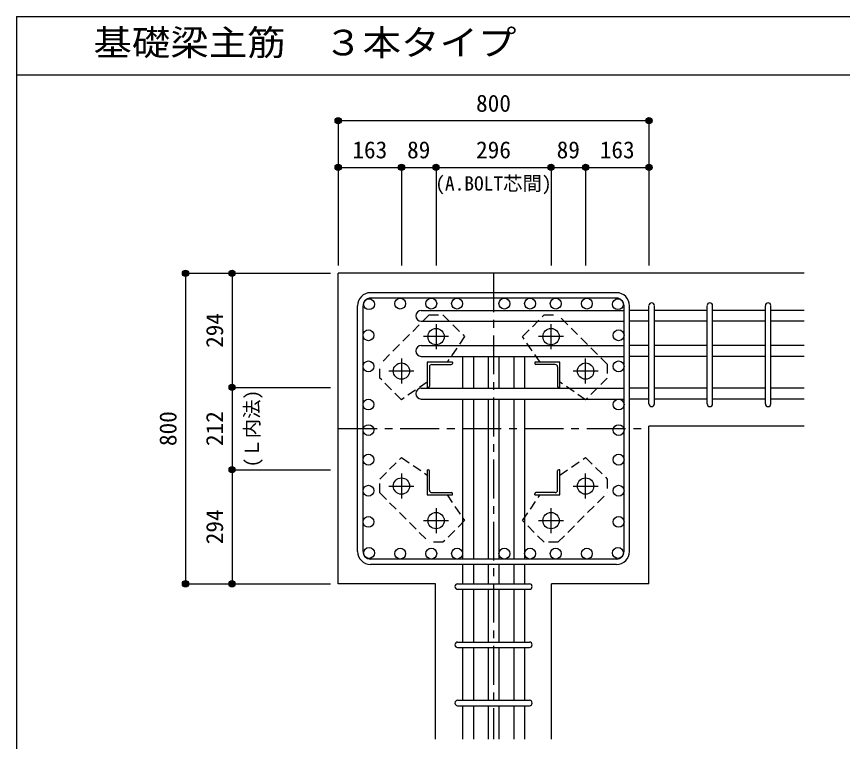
# Model space of a CAD drawing. Units: millimetres at full size, sheet at 1:20. Extents: x -3982 to 3969, y -2797 to 2801.
# Drawn here: x -3982 to -1856, y 933 to 2801 of the extents above; entities that cross this region are included whole.
import ezdxf
from ezdxf.enums import TextEntityAlignment as Align

# ---------------------------------------------------------------- set-up
doc = ezdxf.new("R2010")
doc.units = ezdxf.units.MM
doc.header["$LTSCALE"] = 20
doc.header["$PDMODE"] = 32
doc.header["$PDSIZE"] = 12
doc.linetypes.add('CHAIN1', pattern=[8, 5, -1, 1, -1])
doc.linetypes.add('DASHED1', pattern=[1.8, 1.2, -0.6])
for name, color, linetype in [('6-1_躯体線', 2, 'Continuous'), ('6-2_A.Bolt_', 4, 'Continuous'), ('6-3_柱型主筋', 3, 'Continuous'), ('6-4_フープ', 7, 'Continuous'), ('6-5_梁主筋', 7, 'Continuous'), ('6-6_S.T.P.', 7, 'Continuous'), ('6-7_文字', 7, 'Continuous'), ('6-9', 4, 'DASHED1'), ('6-D_寸法', 4, 'Continuous'), ('F-0_枠', 6, 'Continuous')]:
    doc.layers.add(name, color=color, linetype=linetype)
doc.styles.add('ＭＳ ゴシック', font='')
doc.styles.get('ＭＳ ゴシック').set_extended_font_data('MS Gothic')

msp = doc.modelspace()

# ---------------------------------------------------------------- linework, layer by layer
at = {"layer": '6-1_躯体線'}
for p, q in [((-1953.87, 2139.12), (-3153.87, 2139.12)), ((-3153.87, 1339.12), (-3153.87, 2139.12)), ((-1953.87, 1745.62), (-2353.87, 1745.62)), ((-2353.87, 1339.12), (-2353.87, 1745.62)), ((-2903.37, 1339.12), (-3153.87, 1339.12)), ((-2903.37, 939.12), (-2903.37, 1339.12)), ((-2604.37, 939.12), (-2604.37, 1339.12)), ((-2353.87, 1339.12), (-2604.37, 1339.12))]:
    msp.add_line(p, q, dxfattribs=at)
at = {"layer": '6-2_A.Bolt_', "linetype": 'CHAIN1'}
for p, q in [((-2901.87, 2008.42), (-2901.87, 1943.92)), ((-2605.87, 1943.92), (-2605.87, 2008.42)), ((-2869.67, 1976.12), (-2934.17, 1976.12)), ((-2573.57, 1976.12), (-2638.07, 1976.12)), ((-2990.87, 1919.42), (-2990.87, 1854.92)), ((-2516.87, 1854.92), (-2516.87, 1919.42)), ((-2958.67, 1887.12), (-3023.17, 1887.12)), ((-2484.57, 1887.12), (-2549.07, 1887.12)), ((-2990.87, 1623.32), (-2990.87, 1558.82)), ((-2516.87, 1558.82), (-2516.87, 1623.32)), ((-3023.17, 1591.12), (-2958.67, 1591.12)), ((-2549.07, 1591.12), (-2484.57, 1591.12)), ((-2901.87, 1534.32), (-2901.87, 1469.82)), ((-2605.87, 1469.82), (-2605.87, 1534.32)), ((-2934.17, 1502.12), (-2869.67, 1502.12)), ((-2638.07, 1502.12), (-2573.57, 1502.12))]:
    msp.add_line(p, q, dxfattribs=at)
at = {"layer": '6-2_A.Bolt_'}
for p, q in [((-2924.87, 1910.12), (-2924.87, 1845.12)), ((-2859.87, 1910.12), (-2924.87, 1910.12)), ((-2918.87, 1898.12), (-2918.87, 1848.12)), ((-2912.87, 1904.12), (-2862.87, 1904.12)), ((-2859.87, 1910.12), (-2859.87, 1907.12)), ((-2647.87, 1910.12), (-2647.87, 1907.12)), ((-2582.87, 1910.12), (-2647.87, 1910.12)), ((-2594.87, 1904.12), (-2644.87, 1904.12)), ((-2588.87, 1898.12), (-2588.87, 1848.12)), ((-2582.87, 1845.12), (-2582.87, 1910.12)), ((-2924.87, 1845.12), (-2921.87, 1845.12)), ((-2582.87, 1845.12), (-2585.87, 1845.12)), ((-2924.87, 1633.12), (-2921.87, 1633.12)), ((-2924.87, 1633.12), (-2924.87, 1568.12)), ((-2918.87, 1580.12), (-2918.87, 1630.12)), ((-2588.87, 1580.12), (-2588.87, 1630.12)), ((-2582.87, 1633.12), (-2585.87, 1633.12)), ((-2582.87, 1568.12), (-2582.87, 1633.12)), ((-2912.87, 1574.12), (-2862.87, 1574.12)), ((-2594.87, 1574.12), (-2644.87, 1574.12)), ((-2924.87, 1568.12), (-2859.87, 1568.12)), ((-2859.87, 1568.12), (-2859.87, 1571.12)), ((-2647.87, 1568.12), (-2647.87, 1571.12)), ((-2647.87, 1568.12), (-2582.87, 1568.12))]:
    msp.add_line(p, q, dxfattribs=at)
at = {"layer": '6-2_A.Bolt_', "color": 3}
for centre in [(-2901.87, 1976.12), (-2605.87, 1976.12), (-2990.87, 1887.12), (-2516.87, 1887.12), (-2990.87, 1591.12), (-2516.87, 1591.12), (-2901.87, 1502.12), (-2605.87, 1502.12)]:
    msp.add_circle(centre, 21, dxfattribs=at)
at = {"layer": '6-2_A.Bolt_'}
for centre, radius, start, end in [((-2912.87, 1898.12), 6, 90, 180), ((-2862.87, 1907.12), 3, 270, 0), ((-2644.87, 1907.12), 3, 180, 270), ((-2594.87, 1898.12), 6, 0, 90), ((-2921.87, 1848.12), 3, 270, 0), ((-2585.87, 1848.12), 3, 180, 270), ((-2921.87, 1630.12), 3, 0, 90), ((-2585.87, 1630.12), 3, 90, 180), ((-2912.87, 1580.12), 6, 180, 270), ((-2862.87, 1571.12), 3, 0, 90), ((-2644.87, 1571.12), 3, 90, 180), ((-2594.87, 1580.12), 6, 270, 0)]:
    msp.add_arc(centre, radius, start, end, dxfattribs=at)
at = {"layer": '6-3_柱型主筋'}
for centre in [(-3074.26, 2059.51), (-2994.16, 2061.12), (-2914.06, 2061.12), (-2847.87, 2061.12), (-2725.87, 2061.12), (-2659.77, 2061.12), (-2593.67, 2061.12), (-2513.58, 2061.12), (-2433.48, 2059.51), (-3075.87, 1979.42), (-2431.87, 1979.42), (-3075.87, 1899.32), (-2431.87, 1899.32), (-3075.87, 1801.12), (-2431.87, 1801.12), (-3075.87, 1735.12), (-2431.87, 1735.12), (-3075.87, 1659.03), (-2431.87, 1659.03), (-3075.87, 1578.93), (-2431.87, 1578.93), (-3075.87, 1498.83), (-2431.87, 1498.83), (-3074.26, 1418.74), (-2994.16, 1417.12), (-2914.06, 1417.12), (-2847.87, 1417.12), (-2725.87, 1417.12), (-2659.77, 1417.12), (-2593.67, 1417.12), (-2513.58, 1417.12), (-2433.48, 1418.74)]:
    msp.add_circle(centre, 14, dxfattribs=at)
at = {"layer": '6-4_フープ'}
for p, q in [((-2437.37, 2089.12), (-3070.37, 2089.12)), ((-2437.37, 2075.12), (-3070.37, 2075.12)), ((-3103.87, 1422.62), (-3103.87, 2055.62)), ((-3089.87, 1422.62), (-3089.87, 2055.62)), ((-2417.87, 1422.62), (-2417.87, 2055.62)), ((-2403.87, 1422.62), (-2403.87, 2055.62)), ((-2437.37, 1403.12), (-3070.37, 1403.12)), ((-2437.37, 1389.12), (-3070.37, 1389.12))]:
    msp.add_line(p, q, dxfattribs=at)
for centre, radius, start, end in [((-3070.37, 2055.62), 33.5, 90, 180), ((-2437.37, 2055.62), 33.5, 0, 90), ((-3070.37, 2055.62), 19.5, 90, 180), ((-2437.37, 2055.62), 19.5, 0, 90), ((-3070.37, 1422.62), 33.5, 180, 270), ((-3070.37, 1422.62), 19.5, 180, 270), ((-2437.37, 1422.62), 33.5, 270, 0), ((-2437.37, 1422.62), 19.5, 270, 0)]:
    msp.add_arc(centre, radius, start, end, dxfattribs=at)
at = {"layer": '6-5_梁主筋'}
for p, q in [((-2939.87, 2043.51), (-2417.87, 2043.51)), ((-2353.87, 2043.51), (-2403.87, 2043.51)), ((-2203.87, 2043.51), (-2339.87, 2043.51)), ((-2053.87, 2043.51), (-2189.87, 2043.51)), ((-1953.87, 2043.51), (-2039.87, 2043.51)), ((-2939.87, 2015.51), (-2417.87, 2015.51)), ((-2353.87, 2015.51), (-2403.87, 2015.51)), ((-2203.87, 2015.51), (-2339.87, 2015.51)), ((-2053.87, 2015.51), (-2189.87, 2015.51)), ((-1953.87, 2015.51), (-2039.87, 2015.51)), ((-2939.87, 1953.12), (-2417.87, 1953.12)), ((-2353.87, 1953.12), (-2403.87, 1953.12)), ((-2203.87, 1953.12), (-2339.87, 1953.12)), ((-2053.87, 1953.12), (-2189.87, 1953.12)), ((-1953.87, 1953.12), (-2039.87, 1953.12)), ((-2939.87, 1925.12), (-2417.87, 1925.12)), ((-2833.87, 1925.12), (-2833.87, 1843.12)), ((-2805.87, 1925.12), (-2805.87, 1843.12)), ((-2767.87, 1925.12), (-2767.87, 1843.12)), ((-2739.87, 1925.12), (-2739.87, 1843.12)), ((-2701.87, 1925.12), (-2701.87, 1843.12)), ((-2673.87, 1925.12), (-2673.87, 1843.12)), ((-2353.87, 1925.12), (-2403.87, 1925.12)), ((-2203.87, 1925.12), (-2339.87, 1925.12)), ((-2053.87, 1925.12), (-2189.87, 1925.12)), ((-1953.87, 1925.12), (-2039.87, 1925.12)), ((-2939.87, 1843.12), (-2417.87, 1843.12)), ((-2353.87, 1843.12), (-2403.87, 1843.12)), ((-2203.87, 1843.12), (-2339.87, 1843.12)), ((-2053.87, 1843.12), (-2189.87, 1843.12)), ((-1953.87, 1843.12), (-2039.87, 1843.12)), ((-2939.87, 1815.12), (-2417.87, 1815.12)), ((-2833.87, 1815.12), (-2833.87, 1403.12)), ((-2805.87, 1815.12), (-2805.87, 1403.12)), ((-2767.87, 1815.12), (-2767.87, 1403.12)), ((-2739.87, 1815.12), (-2739.87, 1403.12)), ((-2701.87, 1815.12), (-2701.87, 1403.12)), ((-2673.87, 1815.12), (-2673.87, 1403.12)), ((-2353.87, 1815.12), (-2403.87, 1815.12)), ((-2203.87, 1815.12), (-2339.87, 1815.12)), ((-2053.87, 1815.12), (-2189.87, 1815.12)), ((-1953.87, 1815.12), (-2039.87, 1815.12)), ((-2833.87, 1389.12), (-2833.87, 1339.12)), ((-2805.87, 1389.12), (-2805.87, 1339.12)), ((-2767.87, 1389.12), (-2767.87, 1339.12)), ((-2739.87, 1389.12), (-2739.87, 1339.12)), ((-2701.87, 1389.12), (-2701.87, 1339.12)), ((-2673.87, 1389.12), (-2673.87, 1339.12)), ((-2833.87, 1325.12), (-2833.87, 1189.12)), ((-2805.87, 1325.12), (-2805.87, 1189.12)), ((-2767.87, 1325.12), (-2767.87, 1189.12)), ((-2739.87, 1325.12), (-2739.87, 1189.12)), ((-2701.87, 1325.12), (-2701.87, 1189.12)), ((-2673.87, 1325.12), (-2673.87, 1189.12)), ((-2833.87, 1175.12), (-2833.87, 1039.12)), ((-2805.87, 1175.12), (-2805.87, 1039.12)), ((-2767.87, 1175.12), (-2767.87, 1039.12)), ((-2739.87, 1175.12), (-2739.87, 1039.12)), ((-2701.87, 1175.12), (-2701.87, 1039.12)), ((-2673.87, 1175.12), (-2673.87, 1039.12)), ((-2833.87, 1025.12), (-2833.87, 939.12)), ((-2805.87, 1025.12), (-2805.87, 939.12)), ((-2767.87, 1025.12), (-2767.87, 939.12)), ((-2739.87, 1025.12), (-2739.87, 939.12)), ((-2701.87, 1025.12), (-2701.87, 939.12)), ((-2673.87, 1025.12), (-2673.87, 939.12))]:
    msp.add_line(p, q, dxfattribs=at)
for centre, start, end in [((-2939.87, 2029.51), 90, 180), ((-2939.87, 2029.51), 180, 270), ((-2939.87, 1939.12), 90, 180), ((-2939.87, 1939.12), 180, 270), ((-2939.87, 1829.12), 90, 180), ((-2939.87, 1829.12), 180, 270)]:
    msp.add_arc(centre, 14, start, end, dxfattribs=at)
at = {"layer": '6-6_S.T.P.'}
for p, q in [((-2353.87, 1802.62), (-2353.87, 2055.62)), ((-2353.87, 1802.62), (-2353.87, 2055.62)), ((-2353.87, 1802.62), (-2353.87, 2055.62)), ((-2353.87, 1802.62), (-2353.87, 2055.62)), ((-2339.87, 1802.62), (-2339.87, 2055.62)), ((-2339.87, 1802.62), (-2339.87, 2055.62)), ((-2339.87, 1802.62), (-2339.87, 2055.62)), ((-2339.87, 1802.62), (-2339.87, 2055.62)), ((-2203.87, 1802.62), (-2203.87, 2055.62)), ((-2189.87, 1802.62), (-2189.87, 2055.62)), ((-2053.87, 1802.62), (-2053.87, 2055.62)), ((-2039.87, 1802.62), (-2039.87, 2055.62)), ((-2846.37, 1339.12), (-2661.37, 1339.12)), ((-2846.37, 1325.12), (-2661.37, 1325.12)), ((-2846.37, 1189.12), (-2661.37, 1189.12)), ((-2846.37, 1175.12), (-2661.37, 1175.12)), ((-2846.37, 1039.12), (-2661.37, 1039.12)), ((-2846.37, 1025.12), (-2661.37, 1025.12))]:
    msp.add_line(p, q, dxfattribs=at)
for centre, start, end in [((-2346.87, 2056.01), 0, 180), ((-2346.87, 2056.01), 0, 180), ((-2346.87, 2056.01), 0, 180), ((-2346.87, 2056.01), 0, 180), ((-2196.87, 2056.01), 0, 180), ((-2046.87, 2056.01), 0, 180), ((-2346.87, 1802.62), 180, 0), ((-2346.87, 1802.62), 180, 0), ((-2346.87, 1802.62), 180, 0), ((-2346.87, 1802.62), 180, 0), ((-2196.87, 1802.62), 180, 0), ((-2046.87, 1802.62), 180, 0), ((-2846.37, 1332.12), 90, 270), ((-2846.37, 1332.12), 90, 270), ((-2846.37, 1332.12), 90, 270), ((-2846.37, 1332.12), 90, 270), ((-2661.37, 1332.12), 270, 90), ((-2661.37, 1332.12), 270, 90), ((-2661.37, 1332.12), 270, 90), ((-2661.37, 1332.12), 270, 90), ((-2846.37, 1182.12), 90, 270), ((-2661.37, 1182.12), 270, 90), ((-2846.37, 1032.12), 90, 270), ((-2661.37, 1032.12), 270, 90)]:
    msp.add_arc(centre, 7, start, end, dxfattribs=at)
at = {"layer": '6-9'}
for p, q in [((-2919.47, 2032.02), (-3046.77, 1904.72)), ((-2919.47, 2032.02), (-2884.17, 2032.02)), ((-2460.97, 1904.72), (-2588.27, 2032.02)), ((-2634.18, 1910.12), (-2679.47, 1976.22)), ((-2460.97, 1904.72), (-2460.97, 1869.42)), ((-2924.87, 1858.81), (-2990.97, 1813.53)), ((-2582.87, 1619.43), (-2516.77, 1664.72)), ((-3046.77, 1573.52), (-3046.77, 1608.82)), ((-3046.77, 1573.52), (-2919.47, 1446.22)), ((-2873.56, 1568.12), (-2828.27, 1502.02)), ((-2588.27, 1446.22), (-2460.97, 1573.52)), ((-2588.27, 1446.22), (-2623.57, 1446.22))]:
    msp.add_line(p, q, dxfattribs=at)
for points in [[(-2884.17, 2032.02), (-2828.27, 1976.12), (-2873.64, 1910.12)], [(-2679.47, 1976.22), (-2623.57, 2032.02), (-2588.27, 2032.02)], [(-2990.97, 1813.53), (-3046.77, 1869.42), (-3046.77, 1904.72)], [(-2460.97, 1869.42), (-2516.87, 1813.52), (-2582.87, 1858.9)], [(-3046.77, 1608.82), (-2990.87, 1664.72), (-2924.87, 1619.35)], [(-2516.77, 1664.72), (-2460.97, 1608.82), (-2460.97, 1573.52)], [(-2623.57, 1446.22), (-2679.47, 1502.12), (-2634.09, 1568.12)], [(-2828.27, 1502.02), (-2884.17, 1446.22), (-2919.47, 1446.22)]]:
    msp.add_lwpolyline(points, dxfattribs=at)
at = {"layer": '6-D_寸法'}
for p, q in [((-2353.87, 2532.15), (-3153.87, 2532.15)), ((-2353.87, 2532.15), (-2353.87, 2412.15)), ((-3153.87, 2412.15), (-2990.87, 2412.15)), ((-2990.87, 2412.15), (-2990.87, 2159.12)), ((-2990.87, 2412.15), (-2901.87, 2412.15)), ((-2901.87, 2412.15), (-2901.87, 2159.12)), ((-2901.87, 2412.15), (-2605.87, 2412.15)), ((-2605.87, 2412.15), (-2605.87, 2159.12)), ((-2605.87, 2412.15), (-2516.87, 2412.15)), ((-2516.87, 2412.15), (-2516.87, 2159.12)), ((-2516.87, 2412.15), (-2353.87, 2412.15)), ((-2353.87, 2412.15), (-2353.87, 2159.12)), ((-3546.89, 2139.12), (-3426.89, 2139.12)), ((-3546.89, 2139.12), (-3546.89, 1339.12)), ((-3426.89, 2139.12), (-3173.87, 2139.12)), ((-3426.89, 2139.12), (-3426.89, 1845.12)), ((-3426.89, 1845.12), (-3173.87, 1845.12)), ((-3426.89, 1845.12), (-3426.89, 1633.12)), ((-3426.89, 1633.12), (-3173.87, 1633.12)), ((-3426.89, 1633.12), (-3426.89, 1339.12))]:
    msp.add_line(p, q, dxfattribs=at)
at = {"layer": '6-D_寸法', "linetype": 'CHAIN1'}
for p, q in [((-2753.87, 2139.12), (-2753.87, 939.12)), ((-3153.87, 1739.12), (-2353.87, 1739.12))]:
    msp.add_line(p, q, dxfattribs=at)
at = {"layer": '6-D_寸法'}
for points in [[(-3153.87, 2532.15), (-3153.87, 2412.15), (-3153.87, 2159.12)], [(-3546.89, 1339.12), (-3426.89, 1339.12), (-3173.87, 1339.12)]]:
    msp.add_lwpolyline(points, dxfattribs=at)
for centre, radius in [((-3153.87, 2532.15), 8), ((-3153.87, 2532.15), 7.2), ((-3153.87, 2532.15), 6.4), ((-3153.87, 2532.15), 5.6), ((-3153.87, 2532.15), 4.8), ((-3153.87, 2532.15), 4), ((-3153.87, 2532.15), 3.2), ((-3153.87, 2532.15), 2.4), ((-3153.87, 2532.15), 1.6), ((-3153.87, 2532.15), 0.8), ((-2353.87, 2532.15), 8), ((-2353.87, 2532.15), 7.2), ((-2353.87, 2532.15), 6.4), ((-2353.87, 2532.15), 5.6), ((-2353.87, 2532.15), 4.8), ((-2353.87, 2532.15), 4), ((-2353.87, 2532.15), 3.2), ((-2353.87, 2532.15), 2.4), ((-2353.87, 2532.15), 1.6), ((-2353.87, 2532.15), 0.8), ((-3153.87, 2412.15), 8), ((-3153.87, 2412.15), 7.2), ((-3153.87, 2412.15), 6.4), ((-3153.87, 2412.15), 5.6), ((-3153.87, 2412.15), 4.8), ((-3153.87, 2412.15), 4), ((-3153.87, 2412.15), 3.2), ((-3153.87, 2412.15), 2.4), ((-3153.87, 2412.15), 1.6), ((-3153.87, 2412.15), 0.8), ((-2990.87, 2412.15), 8), ((-2990.87, 2412.15), 7.2), ((-2990.87, 2412.15), 6.4), ((-2990.87, 2412.15), 5.6), ((-2990.87, 2412.15), 4.8), ((-2990.87, 2412.15), 4), ((-2990.87, 2412.15), 3.2), ((-2990.87, 2412.15), 2.4), ((-2990.87, 2412.15), 1.6), ((-2990.87, 2412.15), 0.8), ((-2901.87, 2412.15), 8), ((-2901.87, 2412.15), 7.2), ((-2901.87, 2412.15), 6.4), ((-2901.87, 2412.15), 5.6), ((-2901.87, 2412.15), 4.8), ((-2901.87, 2412.15), 4), ((-2901.87, 2412.15), 3.2), ((-2901.87, 2412.15), 2.4), ((-2901.87, 2412.15), 1.6), ((-2901.87, 2412.15), 0.8), ((-2605.87, 2412.15), 8), ((-2605.87, 2412.15), 7.2), ((-2605.87, 2412.15), 6.4), ((-2605.87, 2412.15), 5.6), ((-2605.87, 2412.15), 4.8), ((-2605.87, 2412.15), 4), ((-2605.87, 2412.15), 3.2), ((-2605.87, 2412.15), 2.4), ((-2605.87, 2412.15), 1.6), ((-2605.87, 2412.15), 0.8), ((-2516.87, 2412.15), 8), ((-2516.87, 2412.15), 7.2), ((-2516.87, 2412.15), 6.4), ((-2516.87, 2412.15), 5.6), ((-2516.87, 2412.15), 4.8), ((-2516.87, 2412.15), 4), ((-2516.87, 2412.15), 3.2), ((-2516.87, 2412.15), 2.4), ((-2516.87, 2412.15), 1.6), ((-2516.87, 2412.15), 0.8), ((-2353.87, 2412.15), 8), ((-2353.87, 2412.15), 7.2), ((-2353.87, 2412.15), 6.4), ((-2353.87, 2412.15), 5.6), ((-2353.87, 2412.15), 4.8), ((-2353.87, 2412.15), 4), ((-2353.87, 2412.15), 3.2), ((-2353.87, 2412.15), 2.4), ((-2353.87, 2412.15), 1.6), ((-2353.87, 2412.15), 0.8), ((-3546.89, 2139.12), 8), ((-3546.89, 2139.12), 7.2), ((-3546.89, 2139.12), 6.4), ((-3546.89, 2139.12), 5.6), ((-3546.89, 2139.12), 4.8), ((-3546.89, 2139.12), 4), ((-3546.89, 2139.12), 3.2), ((-3546.89, 2139.12), 2.4), ((-3546.89, 2139.12), 1.6), ((-3546.89, 2139.12), 0.8), ((-3426.89, 2139.12), 8), ((-3426.89, 2139.12), 7.2), ((-3426.89, 2139.12), 6.4), ((-3426.89, 2139.12), 5.6), ((-3426.89, 2139.12), 4.8), ((-3426.89, 2139.12), 4), ((-3426.89, 2139.12), 3.2), ((-3426.89, 2139.12), 2.4), ((-3426.89, 2139.12), 1.6), ((-3426.89, 2139.12), 0.8), ((-3426.89, 1845.12), 8), ((-3426.89, 1845.12), 7.2), ((-3426.89, 1845.12), 6.4), ((-3426.89, 1845.12), 5.6), ((-3426.89, 1845.12), 4.8), ((-3426.89, 1845.12), 4), ((-3426.89, 1845.12), 3.2), ((-3426.89, 1845.12), 2.4), ((-3426.89, 1845.12), 1.6), ((-3426.89, 1845.12), 0.8), ((-3426.89, 1633.12), 8), ((-3426.89, 1633.12), 7.2), ((-3426.89, 1633.12), 6.4), ((-3426.89, 1633.12), 5.6), ((-3426.89, 1633.12), 4.8), ((-3426.89, 1633.12), 4), ((-3426.89, 1633.12), 3.2), ((-3426.89, 1633.12), 2.4), ((-3426.89, 1633.12), 1.6), ((-3426.89, 1633.12), 0.8), ((-3546.89, 1339.12), 8), ((-3546.89, 1339.12), 7.2), ((-3546.89, 1339.12), 6.4), ((-3546.89, 1339.12), 5.6), ((-3546.89, 1339.12), 4.8), ((-3546.89, 1339.12), 4), ((-3546.89, 1339.12), 3.2), ((-3546.89, 1339.12), 2.4), ((-3546.89, 1339.12), 1.6), ((-3546.89, 1339.12), 0.8), ((-3426.89, 1339.12), 8), ((-3426.89, 1339.12), 7.2), ((-3426.89, 1339.12), 6.4), ((-3426.89, 1339.12), 5.6), ((-3426.89, 1339.12), 4.8), ((-3426.89, 1339.12), 4), ((-3426.89, 1339.12), 3.2), ((-3426.89, 1339.12), 2.4), ((-3426.89, 1339.12), 1.6), ((-3426.89, 1339.12), 0.8)]:
    msp.add_circle(centre, radius, dxfattribs=at)
at = {"layer": '6-D_寸法', "color": 7}
for p in [(-3153.87, 2532.15), (-2353.87, 2532.15), (-3153.87, 2412.15), (-2990.87, 2412.15), (-2901.87, 2412.15), (-2605.87, 2412.15), (-2516.87, 2412.15), (-2353.87, 2412.15), (-3546.89, 2139.12), (-3426.89, 2139.12), (-3426.89, 1845.12), (-3426.89, 1633.12), (-3546.89, 1339.12), (-3426.89, 1339.12)]:
    msp.add_point(p, dxfattribs=at)
at = {"layer": 'F-0_枠'}
for q in [(3969.4, 2800.77), (-3981.92, -2796.83)]:
    msp.add_line((-3981.92, 2800.77), q, dxfattribs=at)
at = {"layer": 'F-0_枠', "color": 2}
msp.add_line((-3981.92, 2650.77), (2482.4, 2650.77), dxfattribs=at)

# ---------------------------------------------------------------- texts
at = {"layer": '6-7_文字', "color": 2, "style": 'ＭＳ ゴシック', "width": 1.1}
msp.add_text('\u3000\u3000基礎梁主筋\u3000３本タイプ', height=65.98, dxfattribs=at).set_placement((-3981.92, 2680.77), align=Align.BOTTOM_LEFT)
at = {"layer": '6-D_寸法', "style": 'ＭＳ ゴシック'}
for s, height, p in [('800', 43.99, (-2798.87, 2542.15)), ('163', 43.99, (-3117.37, 2422.15)), ('89', 43.99, (-2976.37, 2422.15)), ('296', 43.99, (-2798.87, 2422.15)), ('89', 43.99, (-2591.37, 2422.15)), ('163', 43.99, (-2480.37, 2422.15)), ('(A.BOLT芯間)', 36.66, (-2903.87, 2341.42))]:
    msp.add_text(s, height=height, dxfattribs=at).set_placement(p, align=Align.BOTTOM_LEFT)
for s, height, p in [('294', 43.99, (-3436.89, 1947.12)), ('(Ｌ内法)', 36.66, (-3346.68, 1639.12)), ('800', 43.99, (-3556.89, 1694.12)), ('212', 43.99, (-3436.89, 1694.12)), ('294', 43.99, (-3436.89, 1441.12))]:
    msp.add_text(s, height=height, rotation=90, dxfattribs=at).set_placement(p, align=Align.BOTTOM_LEFT)

doc.saveas('drawing.dxf')
